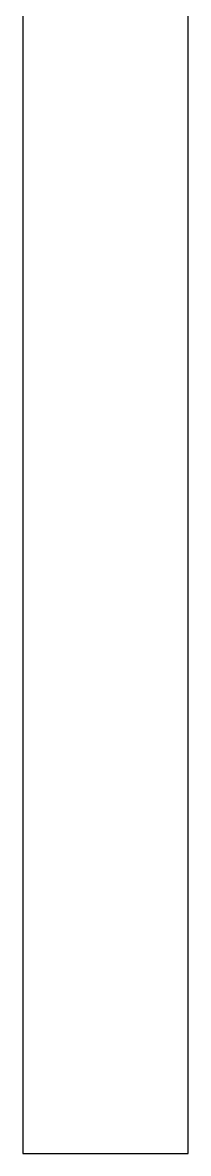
# Model space of a CAD drawing. Extents: x -38350 to 38650, y -35000 to 36000.
# Drawn here: x -30000 to -29000, y -8000 to -1150 of the extents above; entities that cross this region are included whole.
import ezdxf

# ---------------------------------------------------------------- set-up
doc = ezdxf.new("R2010")
doc.units = 0
doc.header["$MEASUREMENT"] = 0
doc.layers.add('Layer1', color=10, linetype='Continuous')

msp = doc.modelspace()

# ---------------------------------------------------------------- linework, layer by layer
for p, q in [((-30000, -1000), (-30000, -8000)), ((-29000, -8000), (-29000, -1000)), ((-30000, -8000), (-29000, -8000))]:
    msp.add_line(p, q)
at = {"layer": 'Layer1'}
for p, q in [((-30000, -1000), (-30000, -8000)), ((-29000, -8000), (-29000, -1000)), ((-30000, -8000), (-29000, -8000))]:
    msp.add_line(p, q, dxfattribs=at)

doc.saveas('drawing.dxf')
